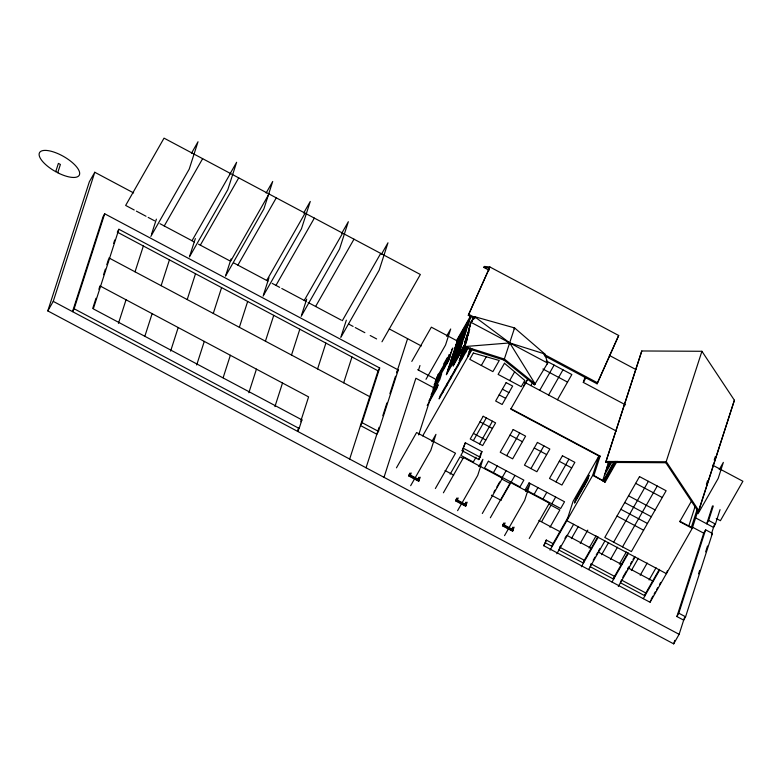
<?xml version="1.0" encoding="UTF-8"?>
<svg xmlns="http://www.w3.org/2000/svg" width="782" height="782" viewBox="0 0 782 782"><rect width="100%" height="100%" fill="white"/><g stroke="black" fill="none" stroke-linecap="round" stroke-linejoin="round"><path stroke-width="1.17" d="M464.459 347.501L470.94 322.282L547.674 363.092L534.536 384.783L503.999 360.091L464.459 347.501L470.393 323.23L474.615 316.671L514.585 327.922L544.8 353.982L547.674 363.092L547.126 364.05M55.727 171.669L58.386 163.399L60.4 164.464L57.741 172.744M47.8 310.913L89.334 181.815L94.778 172.275L53.244 301.373L47.8 310.913L673.673 643.86L679.118 634.319L684.416 617.829M104.7 213.789L103.068 216.653L72.511 311.627L74.143 308.763L104.7 213.789L398.243 369.945L378.478 431.39L376.846 434.254L360.463 425.535L362.095 422.671L379.69 367.99L118.903 229.263L117.818 231.169M92.745 308.372L95.991 298.265M98.884 289.281L99.969 285.919L308.587 396.894L301.002 420.472M103.566 274.726L105.365 269.135M106.802 264.658L108.61 259.057M113.664 243.349L114.749 239.976M118.903 229.263L93.293 308.87L301.911 419.856L299.144 428.458L297.512 431.322L298.548 428.096M118.453 323.367L126.039 299.789M135.042 271.813L143.35 245.998M151.581 234.101L156.39 219.146M144.895 336.113L152.119 313.66M161.121 285.684L169.43 259.868M189.801 255.792L195.344 238.559M170.613 351.108L178.198 327.531M187.201 299.565L195.51 273.739M196.693 364.979L204.278 341.402M213.281 313.435L221.589 287.61M225.89 274.99L231.081 258.881M223.134 377.735L230.358 355.282M239.36 327.306L247.659 301.481M263.446 294.97L268.988 277.727M248.852 392.73L256.437 369.153M265.43 341.177L273.739 315.361M301.52 315.224L306.7 299.105M274.922 406.601L282.507 383.024M291.51 355.048L299.819 329.232M317.59 368.928L325.899 343.103M341.157 336.309L346.338 320.2M343.669 382.799L351.978 356.973M349.671 459.063L378.058 370.844L379.69 367.99M366.054 467.783L379.084 427.295M382.809 415.701L386.914 402.945M389.895 393.678L395.497 376.289M396.973 371.665L407.588 338.674M384.001 477.333L415.877 378.244L433.824 387.794M418.497 370.13L419.973 365.517M418.663 434.948L438.223 374.138M420.237 477.235L418.702 481.253L408.8 475.984L409.455 473.931M408.8 475.984L410.003 472.983M447.03 360.913L445.124 366.826L434.362 385.702M449.063 354.569L447.167 360.482L435.066 381.88M409.973 476.101L411.215 473.002M448.252 358.576L451.8 351.118M450.745 354.402L448.839 360.316L446.209 364.92L452.788 348.049L451.732 349.896M442.886 392.32L443.853 389.309M446.639 385.741L447.607 382.73M456.141 357.599L457.793 352.477M457.939 352.008L459.591 346.885M460.051 345.468L461.693 340.346M461.849 339.877L463.491 334.755M463.951 333.337L465.603 328.205M465.749 327.746L467.401 322.624M418.497 478.115L417.803 480.265L415.848 479.229M450.393 379.162L451.361 376.152M419.035 477.157L418.341 479.307L410.521 475.153M418.702 481.253L419.367 479.21M454.147 372.584L455.114 369.563M460.275 353.532L461.448 349.867M470.109 325.595L468.457 330.718L468.731 330.258M472.944 316.798L472.367 318.587L472.631 318.118M463.452 347.961L467.519 339.241M458.076 365.683L459.044 362.672M462.015 358.791L462.983 355.771M465.671 352.369L466.649 349.349L440.1 395.887L439.132 398.908L468.076 348.156M470.334 348.058L467.577 356.641L471.155 350.375M462.182 450.755L465.339 442.778L481.937 451.605L480.138 457.196L478.78 459.581L462.182 450.755L465.339 442.778M467.177 502.2L465.642 506.218L455.74 500.949L456.395 498.906M455.74 500.949L456.942 497.948M457.607 498.926L456.923 501.076L458.154 497.968M514.048 328.88L514.585 327.922L503.999 360.091M478.78 459.581L480.216 455.104M462.788 504.194L464.743 505.24L465.437 503.08M464.743 505.24L465.974 502.132M465.642 506.218L466.307 504.175M514.116 527.176L512.591 531.193L502.679 525.924L503.334 523.881M502.679 525.924L503.882 522.923M507.772 528.124L503.862 526.042L504.546 523.891M503.862 526.042L505.094 522.943M509.727 529.17L511.682 530.206L512.376 528.055M511.682 530.206L512.914 527.097M512.591 531.193L513.246 529.15M625.571 404.89L583.304 382.408L584.809 377.755M650.683 600.41L650.077 602.277L543.744 545.709L546.276 540.049L553.05 543.656L552.151 546.452L545.377 542.845L546.276 540.049M584.291 485.925L585.933 480.803M550.039 550.157L592.697 475.368L598.924 456.014L510.783 409.123L528.036 378.869M510.92 408.693L600.107 456.131L593.88 475.495L605.209 482.025L592.697 475.368M605.688 462.416L641.787 350.971L701.923 351.284L734.396 400.237L698.844 510.724L698.297 511.682L665.834 462.729L605.688 462.416L641.787 350.971M602.629 480.862L608.816 461.605M609.677 472.572L612.032 465.261M621.016 580.899L620.419 582.766L644.935 595.806L645.834 593.01L621.319 579.97M701.923 351.284L665.834 462.729M667.31 570.85L666.401 573.656L566.842 520.685L573.079 501.33L598.924 456.014M688.659 526.501L695.012 506.756M697.329 508.769L691.347 527.342L679.881 521.242M650.194 602.062L692.256 528.329L698.218 509.805M706.41 484.332L707.524 480.862M714.23 460.021L715.354 456.541M698.297 511.682L734.396 400.237M676.889 616.539L703.722 533.168L705.628 529.825L712.402 533.432L685.579 616.803L683.673 620.146L676.889 616.539L678.796 613.196L705.628 529.825M712.47 505.964L706.733 523.803L708.639 520.46L713.301 505.974M673.673 643.86L674.798 640.37M698.58 573.822L699.694 570.352M705.657 551.828L707.514 546.032M711.503 533.647L714.592 524.067M694.934 517.528L713.507 527.41L715.413 524.067L720.056 509.639M474.733 318.733L468.291 315.302L489.903 266.985L618.689 335.488L597.077 383.815L544.497 355.839M468.291 315.302L489.903 266.985L484.263 266.427L483.716 267.376L489.082 270.23M597.077 383.815L618.689 335.488M191.434 153.311L198.022 141.747L189.215 169.127L150.838 236.418M164.249 225.959L202.636 158.668M230.025 173.848L236.623 162.275L227.816 189.655L189.43 256.946M192.02 240.729L230.397 173.448M200.339 245.157L238.725 177.876M266.115 193.046L272.713 181.473L263.905 208.853L225.519 276.144M230.612 261.266L268.998 193.975M237.894 265.137L276.281 197.846M303.67 213.017L310.268 201.453L301.451 228.833L263.075 296.124M266.701 280.464L305.088 213.173M275.968 285.391L314.354 218.1M341.744 233.271L348.342 221.707L339.525 249.087L301.148 316.378M304.257 300.444L342.643 233.153M315.605 306.476L353.992 239.184M342.33 320.698L380.717 253.407M381.381 254.355L387.98 242.791L379.172 270.171L340.786 337.462M300.826 421.762L301.911 419.856M381.968 341.783L420.354 274.492L164.034 138.14L125.658 205.431L134.23 209.996M396.611 372.809L398.243 369.945M411.801 361.421L431.341 327.169L457.744 341.216M446.551 336.25L450.696 328.987L445.535 345.038L425.995 379.299M456.473 340.698L470.344 316.378M443.687 364.001L447.275 357.706M436.718 377.55L448.086 357.628M456.756 342.438L469.708 319.74M455.036 347.795L467.988 325.097M434.147 384.734L446.111 363.767M447.196 361.861L449.826 357.247M473.638 316.984L471.047 322.683L473.345 318.645M433.033 388.918L441.654 373.806L439.777 379.632L431.156 394.744M452.856 354.578L465.808 331.871M451.136 359.935L464.078 337.228M428.956 400.814L438.145 384.705L436.972 388.361L427.207 405.487M469.728 329.114L466.355 337.257L468.086 334.237M448.956 366.709L461.898 344.002M467.147 334.813L468.868 331.793M469.083 332.682L466.209 337.726L464.557 342.848L467.196 338.215M447.226 372.066L460.178 349.358M465.417 340.17L468.291 335.126M453.726 364.168L463.218 347.54M464.068 346.045L466.375 341.998M465.759 343.914L462.074 352.262L464.948 347.208M462.69 350.346L465.564 345.292M464.743 347.843L460.686 356.563L465.877 347.472M396.464 467.832L416.601 432.534L455.505 453.228L435.369 488.525M461.302 354.647L465.339 347.57M466.17 347.316L460.412 357.423L459.23 361.079L466.15 348.958M459.845 359.163L466.189 348.049M469.112 351.871L470.764 348.968M422.691 435.897L472.172 349.153M431.811 441.615L435.955 434.352L430.794 450.403L410.658 485.7M481.331 365.477L486.296 356.768M509.209 343.885L509.756 342.927L544.8 353.982L544.252 354.94M450.158 474.156L460.041 456.835L463.149 458.487M463.609 450.588L460.862 455.407L473.276 462.015L476.033 457.196M443.404 492.797L463.54 457.499L502.445 478.203L482.318 513.5M473.364 440.628L486.316 417.93M509.678 380.551L514.644 371.841M479.532 443.912L492.474 421.205M480.578 453.99L481.937 451.605M523.441 386.367L527.019 380.091M478.75 466.59L482.895 459.327L477.734 475.378L457.597 510.675M530.861 385.604L532.64 382.486M470.393 323.23L474.615 316.671L509.756 342.927L535.074 383.825L534.536 384.783L533.246 382.701M539.727 390.316L554.115 365.096M493.403 472.719L497.254 465.974M506.716 455.691L519.668 432.984M548.602 395.037L562.981 369.818M493.901 492.113L495.065 490.079M496.805 487.02L499.708 481.927M502.269 477.431L506.12 470.686M557.468 399.749L571.847 374.539L546.237 360.913M490.343 517.772L510.48 482.474L549.384 503.168L529.258 538.466M501.018 499.884L510.323 483.579L501.458 478.867M511.135 482.152L514.986 475.407M530.958 468.584L543.901 445.877M583.304 382.408L586.138 377.442M525.69 491.565L529.834 484.293L524.673 500.343L504.537 535.641M534.086 494.361L537.938 487.616M542.952 499.072L546.804 492.328M555.992 481.898L568.934 459.2M541.701 521.526L551.007 505.221M551.818 503.794L555.67 497.049M549.99 527.264L559.873 509.942L549.032 504.175M543.744 545.709L545.377 542.845M598.406 459.112L600.107 456.131M575.298 500.627L588.25 477.919M551.545 546.305L567.742 517.889M559.521 547.811L560.723 545.699M564.927 538.339L566.119 536.227M556.823 553.764L573.626 524.292M608.132 463.755L609.315 461.673M606.949 467.411L609.911 462.221M605.776 471.067L611.104 461.722M604.594 474.733L611.7 462.27M603.147 480.832L614.193 461.468M603.753 481.37L615.17 461.351L613.997 465.007L604.349 481.917M571.368 538.642L578.348 526.413M605.209 482.025L617.047 461.282M580.244 543.353L587.79 530.108M589.11 548.074L596.079 535.846M584.037 560.85L597.839 536.648M581.329 566.803L598.142 537.342M593.215 560.244L595.014 557.087M596.216 554.985L597.419 552.874M598.621 550.772L599.814 548.671M588.592 569.57L604.916 540.939M601.622 554.731L608.601 542.503M613.665 542.17L648.386 481.311M610.488 559.453L617.467 547.224M622.531 546.892L657.251 486.033M619.354 564.164L626.333 551.936M613.45 578.269L628.034 552.708M612.003 582.023L628.327 553.402M622.804 577.36L626.411 571.046M627.604 568.944L628.806 566.833M630.605 563.675L631.807 561.574M633.009 559.472L634.212 557.361M618.308 586.471L635.111 557.009M631.348 570.547L638.327 558.319M640.223 575.259L647.193 563.03M691.571 500.93L679.734 521.672L692.256 528.329M649.089 579.98L656.059 567.752M644.739 594.916L659.324 569.355M643.303 598.67L659.627 570.049M719.205 469.64L723.35 462.377L718.189 478.428L698.052 513.725M651.103 599.266L652.902 596.109M654.104 594.007L655.296 591.896M656.499 589.794L657.701 587.693M659.5 584.535L660.702 582.434M711.454 535.103L712.402 533.432M509.756 342.927L464.997 346.543L504.537 359.133L535.074 383.825M606.236 461.468L666.372 461.771L698.844 510.724M483.716 267.376L489.356 267.933M609.325 355.39L635.737 369.446M468.838 314.354L475.28 317.775M543.969 354.314L597.624 382.857M542.904 368.996L567.527 382.105M712.51 465.085L742.9 481.253L720.398 520.704L716.234 518.486M524.761 382.359L616.177 430.98M94.71 172.236L133.614 192.929M389.25 328.919L421.322 345.976M502.406 389.172L508.906 392.623M499.151 394.89L505.651 398.341M136.371 211.13L146.019 216.262M148.169 217.406L154.592 220.827M159.948 223.672L194.268 241.931M198.54 244.199L229.546 260.699M233.564 262.83L267.903 281.1M272.185 283.377L279.663 287.356M281.803 288.499L291.432 293.612M292.048 293.944L303.191 299.868M303.836 300.22L305.977 301.353M308.118 302.497L341.333 320.161M348.831 324.149L353.102 326.426M355.243 327.56L364.862 332.682M370.209 335.527L376.621 338.938M708.639 520.46L715.413 524.067M635.668 483.344L662.266 497.499M417.637 369.671L436.444 379.671M692.989 527.459L703.722 533.168M628.552 495.817L655.15 509.962M510.001 435.095L522.425 441.703M534.243 447.988L546.657 454.596M559.277 461.302L571.701 467.91M480.011 421.821L492.435 428.428M117.271 232.117L378.058 370.844M624.701 502.562L651.308 516.716M620.859 509.307L647.457 523.461M473.403 433.404L485.827 440.012M617.008 516.061L643.606 530.206M108.962 257.943L369.749 396.67M463.54 448.369L480.138 457.196M362.095 422.671L378.478 431.39M445.066 470.549L453.697 475.133M491.409 495.202L501.115 500.363M538.837 520.421L560.391 531.887M566.852 535.328L591.642 548.514M598.113 551.955L621.817 564.565M628.288 568.006L653.078 581.192M678.796 613.196L685.579 616.803M457.46 500.118L465.29 504.282M504.4 525.093L512.23 529.258M409.338 475.026L419.25 480.295M456.277 500.001L466.189 505.27M503.217 524.966L513.129 530.235M410.951 476.629L413.893 478.183M457.9 501.594L460.833 503.158M74.143 308.763L299.144 428.458M53.244 301.373L679.118 634.319M448.018 369.622L446.366 374.744L459.317 352.037L460.969 346.915L448.018 369.622M449.816 364.031L448.164 369.153L461.116 346.455L462.758 341.323L449.816 364.031M451.918 357.482L450.266 362.613L463.218 339.906L464.87 334.784L451.918 357.482M453.716 351.9L452.064 357.022L465.016 334.315L466.668 329.193L453.716 351.9M455.828 345.351L454.176 350.473L467.128 327.775L468.77 322.653L455.828 345.351M457.617 339.759L455.974 344.891L468.926 322.184L470.568 317.062L457.617 339.759M454.293 362.418L453.12 366.084L462.602 349.456L463.775 345.791L454.293 362.418M559.834 547.263L558.934 550.059L583.45 563.099L584.349 560.303L559.834 547.263M576.158 497.948L574.506 503.07L587.458 480.363L589.11 475.241L576.158 497.948M591.124 563.91L590.224 566.706L613.635 579.159L614.535 576.363L591.124 563.91M473.345 353.053L469.767 359.319L492.895 371.626L499.248 360.482L473.345 353.053M504.468 363.259L498.114 374.402L521.242 386.699L524.81 380.433L504.468 363.259M483.188 416.268L470.236 438.966L482.66 445.574L495.602 422.876L483.188 416.268M506.149 382.613L495.651 401.019L502.152 404.48L512.65 386.064L506.149 382.613M488.388 461.253L484.537 467.998L520.001 486.873L523.852 480.119L488.388 461.253M513.178 429.533L500.226 452.24L512.65 458.848L525.592 436.141L513.178 429.533M537.41 442.426L524.468 465.134L536.882 471.742L549.834 449.034L537.41 442.426M529.072 482.895L525.221 489.64L560.684 508.505L564.536 501.761L529.072 482.895M562.444 455.75L549.502 478.447L561.916 485.055L574.868 462.348L562.444 455.75M639.52 476.6L604.799 537.459L631.397 551.603L666.117 490.744L639.52 476.6M59.373 173.555L54.124 170.769A22.844 8.563 29.7 0 1 43.86 150.447A22.844 8.563 29.7 0 1 77.799 168.501A22.844 8.563 29.7 0 1 59.373 173.555"/></g></svg>
